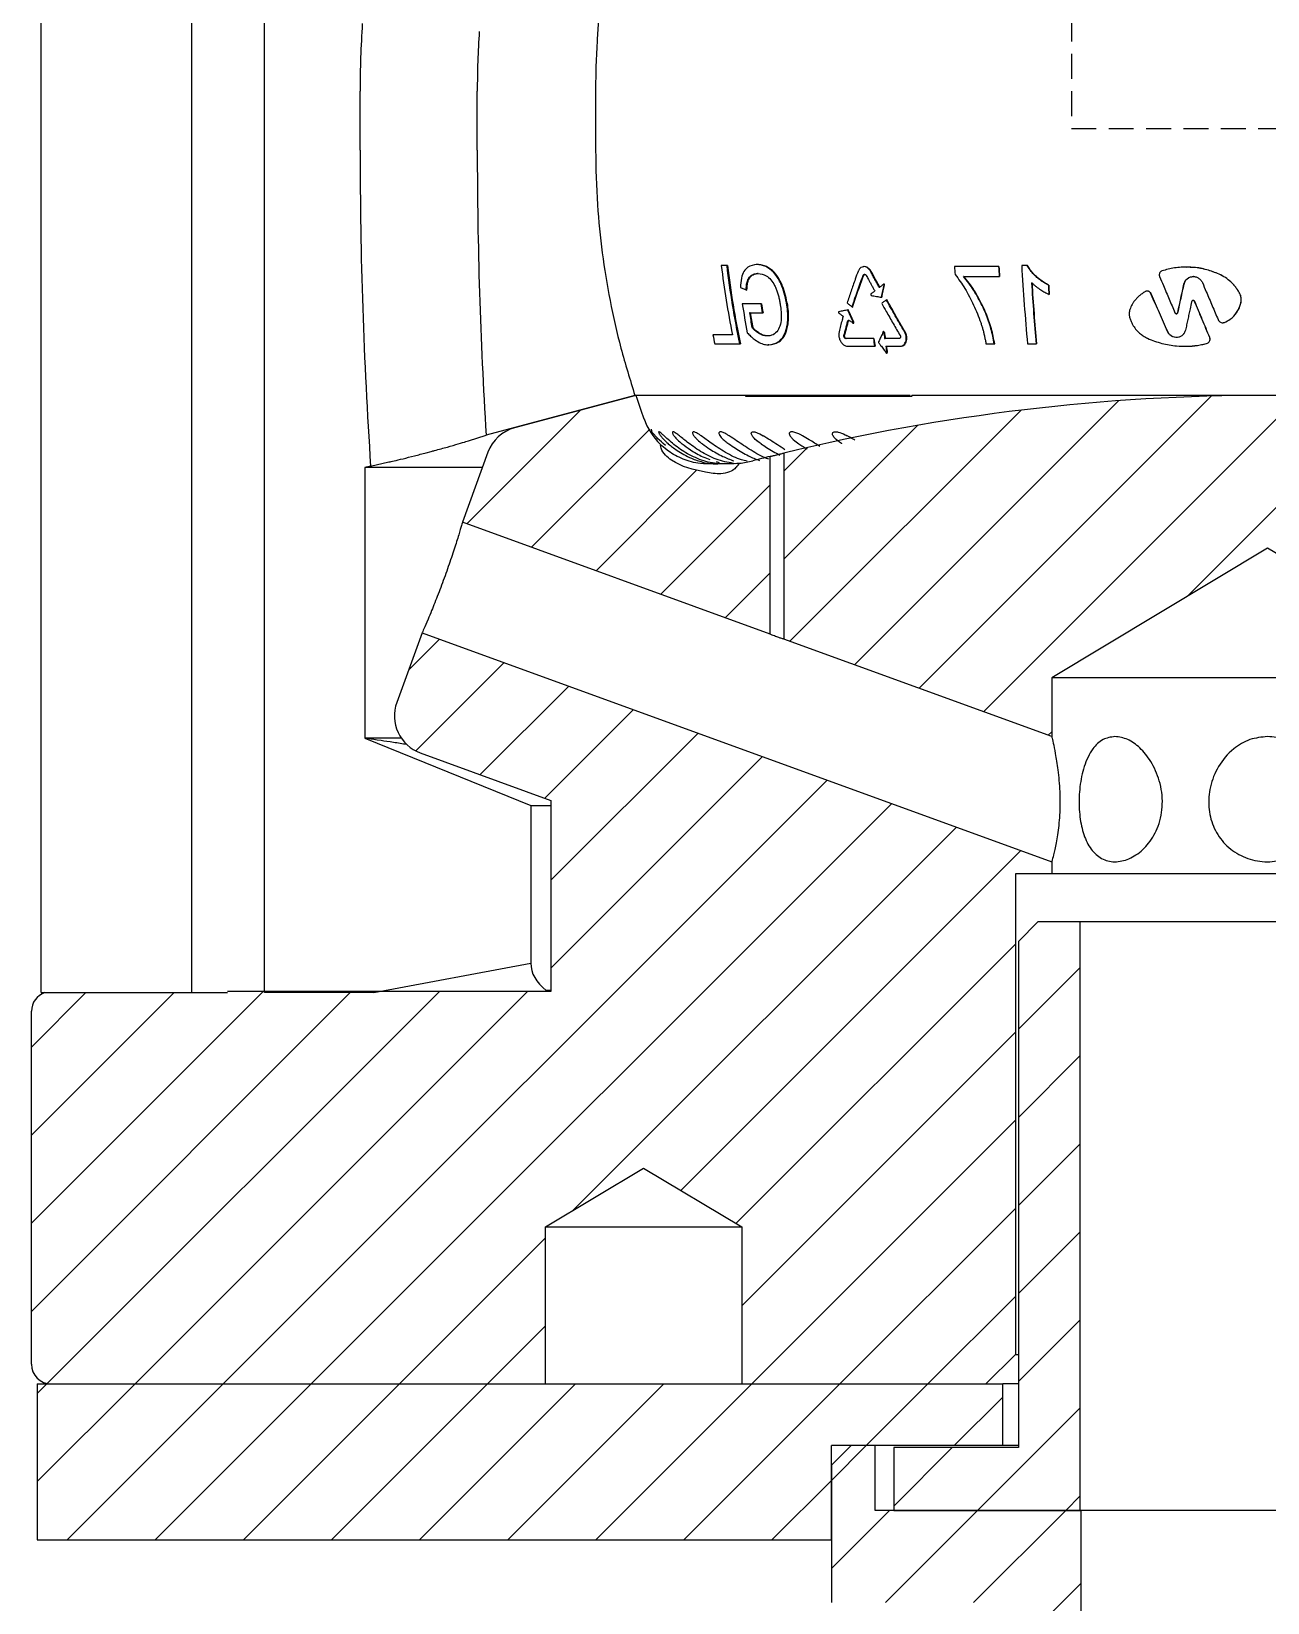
# Model space of a CAD drawing. Header units: millimetres. Extents: x 8 to 832, y 8 to 585.
# Drawn here: x 457.3 to 520.3, y 108.5 to 188.6 of the extents above; entities that cross this region are included whole.
import ezdxf

# ---------------------------------------------------------------- set-up
doc = ezdxf.new("R2010")
doc.units = ezdxf.units.MM
doc.linetypes.add('HIDDEN', pattern=[1.905, 1.27, -0.635])
doc.layers.add('HATCH', color=3, linetype='Continuous')
doc.layers.add('HIDDEN', color=3, linetype='HIDDEN')
doc.layers.add('OUTLINE', color=7, linetype='Continuous', lineweight=25)

# ---------------------------------------------------------------- blocks, each defined once
blk = doc.blocks.new('SW_HATCH_0')
at = {"layer": 'HATCH', "color": 0}
for p, q in [((261.406, -34.942), (247.947, -48.402)), ((266.133, -34.706), (251.239, -49.6)), ((270.649, -34.679), (254.531, -50.798)), ((274.981, -34.837), (264.896, -44.923)), ((233.986, -35.421), (228.195, -41.213)), ((256.435, -35.423), (244.655, -47.203)), ((237.478, -36.419), (231.487, -42.411)), ((251.173, -36.195), (244.35, -43.018)), ((245.553, -37.325), (244.35, -38.528)), ((239.916, -38.472), (234.779, -43.609)), ((243.65, -39.228), (238.071, -44.807)), ((243.65, -43.718), (241.363, -46.005)), ((226.806, -47.092), (225.223, -48.675)), ((230.098, -48.29), (225.592, -52.796)), ((233.39, -49.488), (228.873, -54.005)), ((236.682, -50.687), (232.165, -55.204)), ((239.974, -51.885), (232.475, -59.383)), ((258, -51.819), (257.823, -51.996)), ((243.266, -53.083), (232.475, -63.873)), ((246.558, -54.281), (215.772, -85.066)), ((249.849, -55.479), (220.262, -85.066)), ((253.141, -56.677), (233.584, -76.235)), ((256.433, -57.876), (239.103, -75.206)), ((256.15, -62.649), (241.908, -76.891)), ((259.45, -63.839), (256.3, -66.989)), ((217.812, -65.066), (206, -76.878)), ((213.271, -65.116), (206, -72.388)), ((208.781, -65.116), (206, -67.898)), ((226.792, -65.066), (206.81, -85.048)), ((231.282, -65.066), (211.282, -85.066)), ((256.15, -67.139), (242.2, -81.089)), ((259.45, -68.329), (256.3, -71.479)), ((256.15, -71.629), (242.713, -85.066)), ((259.45, -72.819), (256.3, -75.969)), ((256.15, -76.119), (247.203, -85.066)), ((232.2, -77.619), (224.752, -85.066)), ((259.45, -77.31), (256.3, -80.46)), ((256.15, -80.61), (251.693, -85.066)), ((232.2, -82.109), (229.243, -85.066)), ((259.45, -81.8), (256.3, -84.95)), ((206.792, -85.066), (206.3, -85.558)), ((211.282, -85.066), (206.3, -90.048)), ((215.772, -85.066), (207.822, -93.016)), ((220.262, -85.066), (212.312, -93.016)), ((224.752, -85.066), (216.802, -93.016)), ((229.243, -85.066), (221.293, -93.016)), ((233.733, -85.066), (225.783, -93.016)), ((238.223, -85.066), (230.273, -93.016)), ((242.713, -85.066), (234.763, -93.016)), ((247.203, -85.066), (239.253, -93.016)), ((251.693, -85.066), (248.543, -88.216)), ((255.5, -85.75), (253.033, -88.216)), ((259.45, -86.29), (254.223, -91.516)), ((248.543, -88.216), (246.775, -89.985)), ((252.933, -88.316), (249.95, -91.3)), ((246.775, -89.985), (243.743, -93.016)), ((259.45, -90.78), (258.714, -91.516)), ((249.733, -91.516), (246.775, -94.475)), ((254.223, -91.516), (249.523, -96.216)), ((258.714, -91.516), (254.014, -96.216)), ((259.5, -95.22), (256.35, -98.37))]:
    blk.add_line(p, q, dxfattribs=at)
at = {"layer": 'HATCH', "color": 0, "flags": 128}
blk.add_lwpolyline([(222.302, -65.066), (222.252, -65.116), (206, -81.368)], dxfattribs=at)

msp = doc.modelspace()

# ---------------------------------------------------------------- linework, layer by layer
at = {"layer": 'HIDDEN'}
for p, q in [((510.272, 263.612), (510.272, 183.612)), ((510.272, 183.612), (530.272, 183.612))]:
    msp.add_line(p, q, dxfattribs=at)
at = {"layer": 'OUTLINE'}
for p, q in [((457.772, 139.557), (457.772, 408.812)), ((465.452, 139.557), (465.452, 408.812)), ((469.152, 139.557), (469.152, 408.812)), ((474.022, 182.507), (474.022, 185.507)), ((479.996, 182.507), (479.996, 185.507)), ((486.022, 185.507), (486.022, 182.507)), ((492.748, 176.627), (492.43, 176.627)), ((494.254, 176.678), (494.215, 176.678)), ((506.582, 176.576), (504.317, 176.576)), ((508.044, 176.627), (507.741, 176.627)), ((494.315, 176.217), (494.276, 176.217)), ((499.658, 176.122), (499.689, 176.122)), ((499.75, 176.17), (499.719, 176.17)), ((500.478, 175.523), (500.508, 175.523)), ((500.676, 175.675), (500.706, 175.675)), ((500.727, 175.625), (500.756, 175.625)), ((504.8, 176.063), (504.777, 176.063)), ((504.8, 176.063), (506.615, 176.063)), ((508.244, 175.744), (508.262, 175.744)), ((509.1, 175.627), (509.117, 175.627)), ((516.49, 176.062), (516.484, 176.062)), ((494.485, 174.678), (493.496, 174.678)), ((500.561, 175.006), (500.591, 175.006)), ((500.592, 175.03), (500.622, 175.03)), ((514.346, 175.152), (514.355, 175.152)), ((516.556, 174.796), (516.562, 174.796)), ((493.904, 174.217), (493.864, 174.217)), ((493.904, 174.217), (494.558, 174.217)), ((495.815, 174.608), (495.777, 174.608)), ((498.85, 174.365), (498.883, 174.365)), ((498.886, 174.341), (498.918, 174.341)), ((498.896, 173.847), (498.929, 173.847)), ((515.699, 174.237), (515.706, 174.237)), ((492.998, 173.088), (492.002, 173.088)), ((494.037, 173.459), (493.997, 173.459)), ((494.802, 173.037), (494.762, 173.037)), ((499.118, 173.695), (499.151, 173.695)), ((499.154, 173.746), (499.186, 173.746)), ((500.652, 173.24), (500.682, 173.24)), ((500.711, 173.216), (500.741, 173.216)), ((492.1, 172.627), (493.403, 172.627)), ((494.862, 172.576), (494.822, 172.576)), ((498.771, 172.907), (498.804, 172.907)), ((500.214, 172.907), (498.804, 172.907)), ((498.87, 172.507), (500.275, 172.507)), ((500.755, 172.907), (500.786, 172.907)), ((501.5, 172.907), (500.786, 172.907)), ((500.815, 172.507), (500.845, 172.507)), ((500.845, 172.507), (501.558, 172.507)), ((505.922, 172.627), (506.367, 172.627)), ((508.04, 172.627), (508.498, 172.627)), ((515.628, 172.956), (515.635, 172.956)), ((517.212, 172.673), (517.216, 172.673)), ((500.811, 172.174), (500.842, 172.174)), ((500.862, 172.198), (500.893, 172.198)), ((488.026, 170.007), (480.444, 167.976)), ((488.076, 170.007), (481.899, 168.352)), ((488.076, 170.007), (488.026, 170.007)), ((493.662, 170.007), (488.076, 170.007)), ((502.05, 170.007), (493.566, 170.007)), ((493.662, 170.007), (493.673, 169.959)), ((493.673, 169.959), (502.159, 169.959)), ((502.159, 169.959), (502.147, 170.007)), ((538.397, 170.007), (502.147, 170.007)), ((488.858, 168.281), (488.932, 167.956)), ((479.544, 167.694), (480.444, 167.976)), ((494.019, 167.914), (494.264, 167.668)), ((477.396, 167.081), (477.644, 167.147)), ((480.537, 167.104), (479.241, 163.543)), ((492.162, 166.628), (492.331, 166.59)), ((494.922, 157.836), (494.922, 166.892)), ((495.622, 167.065), (495.622, 157.581)), ((474.56, 166.399), (474.272, 166.322)), ((474.272, 166.322), (474.272, 152.526)), ((480.252, 166.322), (474.272, 166.322)), ((474.56, 166.399), (475.491, 166.611)), ((492.784, 166.507), (491.791, 166.507)), ((494.922, 157.836), (479.241, 163.543)), ((520.272, 162.216), (509.272, 155.607)), ((531.272, 155.607), (520.272, 162.216)), ((477.189, 157.905), (475.893, 154.344)), ((477.189, 157.905), (509.272, 146.228)), ((509.272, 152.613), (495.622, 157.581)), ((509.272, 155.607), (509.272, 152.613)), ((531.272, 155.607), (509.272, 155.607)), ((476.125, 152.526), (474.272, 152.526)), ((474.272, 152.526), (482.722, 149.087)), ((477.088, 151.781), (483.747, 149.357)), ((482.722, 149.087), (482.722, 141.057)), ((482.722, 149.087), (483.747, 149.087)), ((483.747, 149.357), (483.747, 139.607)), ((509.272, 146.228), (509.272, 145.607)), ((507.422, 145.607), (507.422, 121.107)), ((509.272, 145.607), (507.422, 145.607)), ((531.272, 145.607), (509.272, 145.607)), ((507.572, 142.157), (508.572, 143.157)), ((510.722, 143.157), (508.572, 143.157)), ((510.722, 113.157), (510.722, 143.157)), ((529.822, 143.157), (510.722, 143.157)), ((507.572, 142.157), (507.572, 116.357)), ((474.722, 139.557), (482.722, 141.057)), ((457.772, 139.557), (465.452, 139.557)), ((465.452, 139.557), (467.272, 139.557)), ((483.747, 139.607), (467.272, 139.607)), ((474.722, 139.557), (469.152, 139.557)), ((483.747, 139.676), (483.513, 139.668)), ((457.272, 120.607), (457.272, 138.607)), ((483.472, 127.607), (488.472, 130.611)), ((488.472, 130.611), (493.472, 127.607)), ((483.472, 127.607), (493.472, 127.607)), ((483.472, 119.607), (483.472, 127.607)), ((493.472, 127.607), (493.472, 119.607)), ((507.422, 121.107), (505.922, 119.607)), ((507.422, 121.107), (507.572, 121.107)), ((457.572, 119.607), (457.572, 111.657)), ((457.572, 119.607), (506.772, 119.607)), ((458.272, 119.607), (483.472, 119.607)), ((493.472, 119.607), (505.922, 119.607)), ((506.772, 116.457), (506.772, 119.607)), ((507.572, 119.607), (506.772, 119.607)), ((498.047, 115.457), (499.047, 116.457)), ((506.772, 116.457), (498.047, 116.457)), ((498.047, 111.657), (498.047, 116.457)), ((500.272, 116.457), (499.047, 116.457)), ((500.272, 113.157), (500.272, 116.457)), ((501.222, 116.357), (501.222, 113.157)), ((507.572, 116.357), (501.222, 116.357)), ((507.572, 116.457), (506.772, 116.457)), ((498.047, 115.457), (498.047, 108.457)), ((510.772, 113.157), (500.272, 113.157)), ((501.222, 113.157), (510.722, 113.157)), ((510.772, 92.457), (510.772, 113.157)), ((529.772, 113.157), (510.772, 113.157)), ((457.572, 111.657), (498.047, 111.657))]:
    msp.add_line(p, q, dxfattribs=at)
at = {"layer": 'OUTLINE', "flags": 128}
msp.add_lwpolyline([(488.552, 224.871), (487.285, 205.819), (486.766, 198.015), (486.111, 188.161)], dxfattribs=at)
at = {"layer": 'OUTLINE'}
for centre, radius, start, end in [((526.022, 185.507), 52, 176.1951, 180), ((526.022, 185.507), 46.027, 176.1951, 180), ((715.443, 182.507), 241.421, 180, 183.82572), ((715.443, 182.507), 235.447, 180, 183.53845), ((539.794, 182.418), 47.717, 186.97074, 191.27501), ((540.589, 182.405), 48.23, 186.88092, 191.69739), ((540.567, 182.405), 48.167, 186.88954, 191.71247), ((585.418, 182.311), 81.304, 184.04508, 184.33837), ((601.89, 182.355), 95.503, 183.46956, 183.77784), ((602.248, 182.384), 95.842, 183.47425, 183.78144), ((610.05, 182.244), 102.462, 183.14264, 185.38574), ((613.953, 182.192), 105.906, 183.49059, 185.1818), ((613.853, 182.194), 105.788, 183.49536, 185.18847), ((625.865, 182.379), 116.959, 183.30942, 183.54143), ((625.281, 182.352), 116.358, 183.31332, 183.54653), ((541.656, 182.365), 48.769, 189.06844, 190.83378), ((544.683, 182.392), 50.826, 188.72915, 189.25591), ((544.723, 182.402), 50.828, 188.74088, 189.26764), ((542.58, 182.358), 49.392, 189.48753, 190.38026), ((542.569, 182.36), 49.341, 189.50017, 190.39385), ((536.662, 182.322), 45.604, 191.68102, 192.27379), ((565.085, 182.26), 65.006, 187.99728, 188.27221), ((565.114, 182.272), 65.006, 188.00812, 188.28305), ((561.991, 182.16), 62.497, 188.5144, 188.88537), ((561.788, 182.137), 62.262, 188.52516, 188.89755), ((564.216, 182.137), 64.129, 188.6363, 188.91545), ((564.217, 182.147), 64.101, 188.64973, 188.92901), ((526.022, 182.507), 39.953, 198.23236, 200.05438), ((520.272, 65.282), 104.725, 76.3861, 103.6139), ((482.417, 166.42), 2, 105, 160), ((491.78, 170.007), 3.5, 200.05438, 225.33642), ((492.78, 171.507), 5, 276.74298, 284.51041), ((520.272, 65.282), 104.725, 104.00827, 104.51041), ((477.772, 153.66), 2, 160, 250), ((458.272, 138.607), 1, 108.19487, 180), ((458.272, 120.607), 1, 180, 270)]:
    msp.add_arc(centre, radius, start, end, dxfattribs=at)
for centre, major_axis, ratio, start_param, end_param in [((492.28, 170.452), (-1.488, -5.218), 0.506801, 5.446043, 5.462094), ((492.28, 170.452), (-1.488, -5.218), 0.506801, 0.821092, 0.878774), ((517.107, 147.504), (34.358, 6.727), 0.202193, 3.102024, 3.316942)]:
    msp.add_ellipse(centre, major_axis=major_axis, ratio=ratio, start_param=start_param, end_param=end_param, dxfattribs=at)
for points, knots in [([(486.111, 188.161), (486.085, 187.72), (486.034, 186.835), (486.026, 185.95), (486.022, 185.507)], [0, 0, 0, 0, 0.499726, 1, 1, 1, 1]), ([(486.022, 182.507), (486.041, 181.579), (486.076, 179.832), (486.342, 177.274), (486.741, 174.831), (487.287, 172.399), (487.779, 170.805), (488.026, 170.007)], [0, 0, 0, 0, 0.218876, 0.41228, 0.606419, 0.802825, 1, 1, 1, 1]), ([(494.254, 176.678), (494.089, 176.655), (493.834, 176.619), (493.567, 176.34), (493.432, 175.972), (493.418, 175.667), (493.411, 175.5)], [0, 0, 0, 0, 0.359514, 0.558079, 0.75806, 1, 1, 1, 1]), ([(495.777, 174.608), (495.707, 174.937), (495.597, 175.461), (495.269, 176.099), (494.902, 176.484), (494.531, 176.656), (494.304, 176.672), (494.215, 176.678)], [0, 0, 0, 0, 0.309186, 0.490726, 0.673762, 0.872168, 1, 1, 1, 1]), ([(495.815, 174.608), (495.745, 174.938), (495.634, 175.461), (495.306, 176.099), (494.939, 176.484), (494.57, 176.656), (494.343, 176.672), (494.254, 176.678)], [0, 0, 0, 0, 0.3098763, 0.4913183, 0.6742624, 0.8724024, 1, 1, 1, 1]), ([(499.403, 176.329), (499.354, 176.194), (499.268, 175.959), (499.149, 175.623), (499.044, 175.32), (498.942, 175.018), (498.876, 174.817), (498.843, 174.716)], [0, 0, 0, 0, 0.249903, 0.437382, 0.62488, 0.812432, 1, 1, 1, 1]), ([(500.076, 176.316), (500.046, 176.362), (499.987, 176.455), (499.861, 176.544), (499.728, 176.578), (499.6, 176.558), (499.491, 176.485), (499.431, 176.397), (499.408, 176.34), (499.403, 176.329)], [0, 0, 0, 0, 0.163811, 0.327925, 0.489659, 0.644017, 0.800108, 0.959632, 1, 1, 1, 1]), ([(500.046, 176.316), (500.016, 176.363), (499.956, 176.456), (499.831, 176.54), (499.734, 176.577), (499.686, 176.568), (499.682, 176.567)], [0, 0, 0, 0, 0.322892, 0.646359, 0.965535, 1, 1, 1, 1]), ([(500.478, 175.523), (500.442, 175.589), (500.369, 175.721), (500.261, 175.919), (500.153, 176.118), (500.081, 176.25), (500.046, 176.316)], [0, 0, 0, 0, 0.249975, 0.499958, 0.749968, 1, 1, 1, 1]), ([(500.508, 175.523), (500.471, 175.589), (500.399, 175.721), (500.291, 175.919), (500.183, 176.118), (500.112, 176.25), (500.076, 176.316)], [0, 0, 0, 0, 0.249975, 0.499957, 0.749965, 1, 1, 1, 1]), ([(509.1, 175.627), (509.023, 175.669), (508.868, 175.754), (508.659, 175.901), (508.472, 176.058), (508.305, 176.226), (508.147, 176.411), (508.066, 176.555), (508.025, 176.627)], [0, 0, 0, 0, 0.179447, 0.360066, 0.515753, 0.672625, 0.834738, 1, 1, 1, 1]), ([(509.117, 175.627), (509.04, 175.669), (508.885, 175.754), (508.677, 175.901), (508.49, 176.058), (508.323, 176.226), (508.166, 176.411), (508.085, 176.555), (508.044, 176.627)], [0, 0, 0, 0, 0.1792561, 0.359684, 0.5154624, 0.6724287, 0.8346357, 1, 1, 1, 1]), ([(514.891, 176.349), (514.869, 176.339), (514.826, 176.319), (514.779, 176.264), (514.753, 176.197), (514.749, 176.128), (514.763, 176.085), (514.77, 176.065)], [0, 0, 0, 0, 0.206394, 0.412844, 0.617387, 0.822657, 1, 1, 1, 1]), ([(517.802, 176.185), (517.598, 176.266), (517.182, 176.43), (516.525, 176.544), (515.857, 176.555), (515.311, 176.475), (514.995, 176.38), (514.891, 176.349)], [0, 0, 0, 0, 0.219336, 0.44504, 0.66402, 0.889413, 1, 1, 1, 1]), ([(517.798, 176.185), (517.593, 176.265), (517.177, 176.427), (516.614, 176.537), (516.268, 176.534), (516.147, 176.533)], [0, 0, 0, 0, 0.387166, 0.785576, 1, 1, 1, 1]), ([(493.411, 175.5), (493.438, 175.488), (493.493, 175.466), (493.575, 175.434), (493.656, 175.402), (493.709, 175.38), (493.736, 175.37)], [0, 0, 0, 0, 0.255056, 0.510115, 0.755056, 1, 1, 1, 1]), ([(493.696, 175.37), (493.704, 175.511), (493.717, 175.742), (493.825, 176.001), (493.976, 176.144), (494.132, 176.21), (494.24, 176.215), (494.276, 176.217)], [0, 0, 0, 0, 0.292278, 0.479824, 0.666683, 0.889315, 1, 1, 1, 1]), ([(493.736, 175.37), (493.744, 175.511), (493.757, 175.742), (493.865, 176.001), (494.016, 176.144), (494.171, 176.21), (494.279, 176.215), (494.315, 176.217)], [0, 0, 0, 0, 0.292613, 0.480207, 0.667116, 0.889609, 1, 1, 1, 1]), ([(494.315, 176.217), (494.451, 176.199), (494.67, 176.17), (494.962, 175.918), (495.127, 175.663), (495.203, 175.488), (495.23, 175.427)], [0, 0, 0, 0, 0.389772, 0.63031, 0.87097, 1, 1, 1, 1]), ([(499.101, 174.529), (499.143, 174.656), (499.23, 174.918), (499.366, 175.315), (499.509, 175.718), (499.608, 175.987), (499.658, 176.122)], [0, 0, 0, 0, 0.2409992, 0.4939058, 0.7469354, 1, 1, 1, 1]), ([(499.127, 174.51), (499.171, 174.644), (499.26, 174.912), (499.398, 175.315), (499.54, 175.718), (499.639, 175.987), (499.689, 176.122)], [0, 0, 0, 0, 0.249894, 0.499838, 0.749894, 1, 1, 1, 1]), ([(499.658, 176.122), (499.663, 176.131), (499.672, 176.15), (499.695, 176.167), (499.712, 176.168), (499.719, 176.169)], [0, 0, 0, 0, 0.35857, 0.718801, 1, 1, 1, 1]), ([(499.689, 176.122), (499.694, 176.131), (499.703, 176.15), (499.727, 176.167), (499.753, 176.171), (499.778, 176.165), (499.802, 176.148), (499.815, 176.131), (499.821, 176.121), (499.822, 176.119)], [0, 0, 0, 0, 0.1766866, 0.3542089, 0.5128745, 0.6665607, 0.8206275, 0.9799791, 1, 1, 1, 1]), ([(499.822, 176.119), (499.857, 176.053), (499.92, 175.938), (500.01, 175.772), (500.091, 175.624), (500.172, 175.475), (500.227, 175.376), (500.254, 175.327)], [0, 0, 0, 0, 0.249975, 0.437476, 0.624967, 0.812482, 1, 1, 1, 1]), ([(500.706, 175.675), (500.689, 175.662), (500.656, 175.637), (500.606, 175.598), (500.557, 175.561), (500.524, 175.536), (500.508, 175.523)], [0, 0, 0, 0, 0.253102, 0.506235, 0.753108, 1, 1, 1, 1]), ([(500.592, 175.03), (500.603, 175.079), (500.625, 175.178), (500.658, 175.327), (500.692, 175.476), (500.715, 175.575), (500.727, 175.625)], [0, 0, 0, 0, 0.2499931, 0.499988, 0.7499901, 1, 1, 1, 1]), ([(500.622, 175.03), (500.633, 175.079), (500.655, 175.178), (500.688, 175.327), (500.722, 175.476), (500.745, 175.575), (500.756, 175.625)], [0, 0, 0, 0, 0.249994, 0.49999, 0.749991, 1, 1, 1, 1]), ([(500.756, 175.625), (500.757, 175.63), (500.758, 175.639), (500.755, 175.653), (500.748, 175.665), (500.739, 175.674), (500.729, 175.68), (500.718, 175.681), (500.711, 175.678), (500.707, 175.675), (500.706, 175.675)], [0, 0, 0, 0, 0.163769, 0.292731, 0.422107, 0.580415, 0.698833, 0.817616, 0.967576, 1, 1, 1, 1]), ([(500.727, 175.625), (500.727, 175.63), (500.728, 175.639), (500.725, 175.653), (500.719, 175.665), (500.712, 175.673), (500.707, 175.675), (500.707, 175.676)], [0, 0, 0, 0, 0.270758, 0.483723, 0.697286, 0.959205, 1, 1, 1, 1]), ([(504.347, 176.161), (504.436, 176.048), (504.614, 175.821), (504.853, 175.44), (505.082, 175.039), (505.298, 174.612), (505.492, 174.17), (505.6, 173.867), (505.654, 173.714)], [0, 0, 0, 0, 0.156329, 0.313971, 0.483444, 0.65365, 0.826381, 1, 1, 1, 1]), ([(506.345, 172.627), (506.295, 172.887), (506.194, 173.413), (505.914, 174.202), (505.536, 174.981), (505.148, 175.61), (504.869, 175.95), (504.777, 176.063)], [0, 0, 0, 0, 0.2094741, 0.4241514, 0.6518314, 0.8844681, 1, 1, 1, 1]), ([(506.367, 172.627), (506.317, 172.887), (506.216, 173.414), (505.935, 174.204), (505.557, 174.985), (505.169, 175.613), (504.891, 175.952), (504.8, 176.063)], [0, 0, 0, 0, 0.2098265, 0.4248678, 0.6529373, 0.8859851, 1, 1, 1, 1]), ([(508.262, 175.744), (508.296, 175.71), (508.366, 175.642), (508.479, 175.55), (508.596, 175.464), (508.744, 175.367), (508.924, 175.256), (509.072, 175.188), (509.146, 175.154)], [0, 0, 0, 0, 0.135082, 0.270757, 0.405862, 0.541306, 0.769908, 1, 1, 1, 1]), ([(514.77, 176.065), (514.835, 175.912), (514.948, 175.642), (515.111, 175.258), (515.257, 174.912), (515.403, 174.567), (515.5, 174.337), (515.548, 174.222)], [0, 0, 0, 0, 0.249895, 0.43737, 0.624874, 0.812426, 1, 1, 1, 1]), ([(515.699, 174.237), (515.725, 174.357), (515.776, 174.596), (515.854, 174.957), (515.933, 175.318), (515.986, 175.559), (516.013, 175.679)], [0, 0, 0, 0, 0.249946, 0.499908, 0.749947, 1, 1, 1, 1]), ([(515.706, 174.237), (515.732, 174.357), (515.783, 174.596), (515.861, 174.957), (515.939, 175.318), (515.993, 175.559), (516.019, 175.679)], [0, 0, 0, 0, 0.249938, 0.49991, 0.749949, 1, 1, 1, 1]), ([(516.013, 175.679), (516.031, 175.734), (516.067, 175.844), (516.187, 175.97), (516.332, 176.05), (516.437, 176.056), (516.485, 176.059)], [0, 0, 0, 0, 0.263655, 0.527914, 0.781783, 1, 1, 1, 1]), ([(516.019, 175.679), (516.037, 175.734), (516.073, 175.844), (516.193, 175.971), (516.344, 176.05), (516.509, 176.071), (516.67, 176.036), (516.812, 175.951), (516.902, 175.848), (516.937, 175.776), (516.948, 175.752)], [0, 0, 0, 0, 0.140526, 0.281366, 0.416527, 0.547942, 0.676942, 0.806383, 0.938065, 1, 1, 1, 1]), ([(516.948, 175.752), (517.016, 175.595), (517.133, 175.319), (517.301, 174.926), (517.452, 174.572), (517.602, 174.218), (517.701, 173.983), (517.751, 173.866)], [0, 0, 0, 0, 0.249883, 0.437366, 0.624865, 0.812421, 1, 1, 1, 1]), ([(518.852, 175.205), (518.821, 175.259), (518.76, 175.366), (518.651, 175.517), (518.532, 175.658), (518.362, 175.829), (518.124, 176.02), (517.908, 176.13), (517.798, 176.185)], [0, 0, 0, 0, 0.127332, 0.255519, 0.380611, 0.506572, 0.749834, 1, 1, 1, 1]), ([(518.854, 175.205), (518.823, 175.259), (518.762, 175.366), (518.654, 175.517), (518.535, 175.658), (518.364, 175.829), (518.127, 176.02), (517.912, 176.13), (517.802, 176.185)], [0, 0, 0, 0, 0.127425, 0.255714, 0.380836, 0.506828, 0.749967, 1, 1, 1, 1]), ([(495.44, 174.629), (495.467, 174.389), (495.511, 174.006), (495.435, 173.525), (495.267, 173.215), (495.037, 173.06), (494.868, 173.044), (494.802, 173.037)], [0, 0, 0, 0, 0.302528, 0.483468, 0.665727, 0.869039, 1, 1, 1, 1]), ([(495.23, 175.427), (495.242, 175.395), (495.266, 175.33), (495.3, 175.234), (495.331, 175.134), (495.367, 175.001), (495.406, 174.832), (495.429, 174.697), (495.44, 174.629)], [0, 0, 0, 0, 0.124755, 0.249601, 0.374419, 0.49959, 0.748838, 1, 1, 1, 1]), ([(498.843, 174.716), (498.867, 174.699), (498.915, 174.664), (498.986, 174.612), (499.057, 174.561), (499.104, 174.527), (499.127, 174.51)], [0, 0, 0, 0, 0.253553, 0.507106, 0.753549, 1, 1, 1, 1]), ([(500.061, 175.175), (500.057, 175.171), (500.052, 175.165), (500.048, 175.152), (500.048, 175.138), (500.052, 175.125), (500.059, 175.113), (500.068, 175.104), (500.075, 175.102), (500.08, 175.1)], [0, 0, 0, 0, 0.173224, 0.301007, 0.428987, 0.596604, 0.718336, 0.840364, 1, 1, 1, 1]), ([(500.254, 175.327), (500.238, 175.314), (500.205, 175.288), (500.156, 175.25), (500.108, 175.212), (500.076, 175.187), (500.061, 175.175)], [0, 0, 0, 0, 0.25336, 0.506728, 0.753364, 1, 1, 1, 1]), ([(500.08, 175.1), (500.123, 175.092), (500.21, 175.076), (500.339, 175.052), (500.466, 175.029), (500.549, 175.013), (500.591, 175.006)], [0, 0, 0, 0, 0.25595, 0.511916, 0.755948, 1, 1, 1, 1]), ([(500.577, 175.008), (500.579, 175.009), (500.584, 175.012), (500.589, 175.019), (500.591, 175.026), (500.592, 175.03)], [0, 0, 0, 0, 0.268926, 0.635412, 1, 1, 1, 1]), ([(500.591, 175.006), (500.596, 175.005), (500.604, 175.005), (500.613, 175.011), (500.619, 175.019), (500.621, 175.026), (500.622, 175.03)], [0, 0, 0, 0, 0.326987, 0.551397, 0.776068, 1, 1, 1, 1]), ([(500.86, 174.89), (500.838, 174.874), (500.795, 174.841), (500.731, 174.791), (500.669, 174.742), (500.627, 174.71), (500.607, 174.694)], [0, 0, 0, 0, 0.253705, 0.507415, 0.75371, 1, 1, 1, 1]), ([(500.607, 174.694), (500.684, 174.557), (500.819, 174.317), (501.014, 173.976), (501.191, 173.668), (501.369, 173.361), (501.488, 173.156), (501.548, 173.054)], [0, 0, 0, 0, 0.249901, 0.437383, 0.624884, 0.812433, 1, 1, 1, 1]), ([(501.771, 173.251), (501.691, 173.387), (501.532, 173.66), (501.296, 174.069), (501.065, 174.474), (500.913, 174.743), (500.839, 174.875)], [0, 0, 0, 0, 0.252338, 0.504713, 0.757217, 1, 1, 1, 1]), ([(501.8, 173.251), (501.72, 173.387), (501.561, 173.66), (501.325, 174.069), (501.091, 174.48), (500.937, 174.754), (500.86, 174.89)], [0, 0, 0, 0, 0.249899, 0.499837, 0.749901, 1, 1, 1, 1]), ([(513.48, 174.817), (513.453, 174.779), (513.398, 174.705), (513.332, 174.584), (513.277, 174.457), (513.252, 174.37), (513.239, 174.325)], [0, 0, 0, 0, 0.251776, 0.503566, 0.750642, 1, 1, 1, 1]), ([(514.032, 175.293), (513.979, 175.26), (513.874, 175.192), (513.731, 175.076), (513.598, 174.952), (513.519, 174.862), (513.48, 174.817)], [0, 0, 0, 0, 0.2546031, 0.5092138, 0.7538508, 1, 1, 1, 1]), ([(514.355, 175.152), (514.345, 175.177), (514.325, 175.228), (514.267, 175.285), (514.198, 175.319), (514.125, 175.326), (514.069, 175.313), (514.04, 175.298), (514.032, 175.293)], [0, 0, 0, 0, 0.197087, 0.39471, 0.578723, 0.755108, 0.927964, 1, 1, 1, 1]), ([(514.346, 175.152), (514.336, 175.177), (514.316, 175.228), (514.258, 175.285), (514.192, 175.319), (514.146, 175.321), (514.126, 175.321)], [0, 0, 0, 0, 0.270311, 0.54136, 0.794107, 1, 1, 1, 1]), ([(515.173, 173.265), (515.104, 173.422), (514.967, 173.735), (514.76, 174.206), (514.553, 174.679), (514.415, 174.994), (514.346, 175.152)], [0, 0, 0, 0, 0.249884, 0.499814, 0.749884, 1, 1, 1, 1]), ([(515.181, 173.265), (515.112, 173.422), (514.975, 173.735), (514.769, 174.206), (514.562, 174.679), (514.424, 174.994), (514.355, 175.152)], [0, 0, 0, 0, 0.24988, 0.499812, 0.74988, 1, 1, 1, 1]), ([(516.402, 174.781), (516.376, 174.66), (516.33, 174.449), (516.264, 174.149), (516.206, 173.878), (516.149, 173.608), (516.111, 173.428), (516.092, 173.338)], [0, 0, 0, 0, 0.249938, 0.437423, 0.624927, 0.812457, 1, 1, 1, 1]), ([(516.562, 174.796), (516.556, 174.805), (516.545, 174.823), (516.518, 174.842), (516.488, 174.849), (516.461, 174.846), (516.436, 174.834), (516.416, 174.814), (516.406, 174.795), (516.403, 174.784), (516.402, 174.781)], [0, 0, 0, 0, 0.152106, 0.304872, 0.440948, 0.567151, 0.69549, 0.824413, 0.961695, 1, 1, 1, 1]), ([(516.556, 174.796), (516.55, 174.805), (516.539, 174.824), (516.512, 174.841), (516.49, 174.848), (516.479, 174.847), (516.478, 174.847)], [0, 0, 0, 0, 0.329257, 0.659902, 0.954796, 1, 1, 1, 1]), ([(517.323, 172.952), (517.26, 173.105), (517.133, 173.411), (516.941, 173.872), (516.749, 174.333), (516.62, 174.641), (516.556, 174.796)], [0, 0, 0, 0, 0.24989, 0.499822, 0.749885, 1, 1, 1, 1]), ([(517.328, 172.952), (517.264, 173.105), (517.138, 173.411), (516.946, 173.872), (516.754, 174.333), (516.626, 174.641), (516.562, 174.796)], [0, 0, 0, 0, 0.249885, 0.499825, 0.749888, 1, 1, 1, 1]), ([(518.07, 173.724), (518.172, 173.775), (518.418, 173.895), (518.718, 174.217), (518.869, 174.536), (518.911, 174.72), (518.918, 174.751)], [0, 0, 0, 0, 0.245914, 0.588115, 0.932295, 1, 1, 1, 1]), ([(518.073, 173.724), (518.176, 173.775), (518.422, 173.895), (518.721, 174.218), (518.871, 174.536), (518.913, 174.72), (518.92, 174.751)], [0, 0, 0, 0, 0.246076, 0.58821, 0.932393, 1, 1, 1, 1]), ([(518.918, 174.751), (518.922, 174.77), (518.929, 174.809), (518.934, 174.886), (518.929, 174.982), (518.907, 175.076), (518.879, 175.151), (518.861, 175.187), (518.852, 175.205)], [0, 0, 0, 0, 0.1263842, 0.2536616, 0.4946011, 0.7425551, 0.8707678, 1, 1, 1, 1]), ([(518.92, 174.751), (518.924, 174.77), (518.931, 174.809), (518.936, 174.886), (518.931, 174.982), (518.909, 175.077), (518.881, 175.151), (518.863, 175.187), (518.854, 175.205)], [0, 0, 0, 0, 0.1263887, 0.2536774, 0.4949888, 0.7433586, 0.8711684, 1, 1, 1, 1]), ([(494.822, 172.576), (495, 172.605), (495.302, 172.654), (495.628, 173.014), (495.805, 173.521), (495.839, 174.083), (495.794, 174.467), (495.777, 174.608)], [0, 0, 0, 0, 0.26471, 0.448954, 0.633825, 0.866185, 1, 1, 1, 1]), ([(494.862, 172.576), (495.039, 172.604), (495.341, 172.653), (495.666, 173.013), (495.843, 173.52), (495.877, 174.082), (495.831, 174.467), (495.815, 174.608)], [0, 0, 0, 0, 0.2639557, 0.4481591, 0.632982, 0.8655959, 1, 1, 1, 1]), ([(498.424, 174.27), (498.42, 174.268), (498.413, 174.265), (498.406, 174.256), (498.403, 174.244), (498.403, 174.23), (498.407, 174.216), (498.414, 174.204), (498.42, 174.199), (498.424, 174.196)], [0, 0, 0, 0, 0.1741954, 0.2967661, 0.4192888, 0.5888078, 0.7162306, 0.8437697, 1, 1, 1, 1]), ([(498.883, 174.365), (498.843, 174.357), (498.764, 174.34), (498.648, 174.317), (498.534, 174.293), (498.46, 174.278), (498.424, 174.27)], [0, 0, 0, 0, 0.25703, 0.514061, 0.757027, 1, 1, 1, 1]), ([(498.424, 174.196), (498.442, 174.183), (498.479, 174.157), (498.534, 174.119), (498.589, 174.081), (498.625, 174.056), (498.643, 174.044)], [0, 0, 0, 0, 0.25427, 0.5085017, 0.7542526, 1, 1, 1, 1]), ([(498.643, 174.044), (498.625, 173.978), (498.593, 173.862), (498.549, 173.697), (498.509, 173.548), (498.471, 173.399), (498.445, 173.3), (498.433, 173.251)], [0, 0, 0, 0, 0.249972, 0.437472, 0.624967, 0.812486, 1, 1, 1, 1]), ([(498.684, 173.054), (498.701, 173.12), (498.735, 173.252), (498.787, 173.45), (498.841, 173.649), (498.878, 173.781), (498.896, 173.847)], [0, 0, 0, 0, 0.249979, 0.499968, 0.749976, 1, 1, 1, 1]), ([(498.718, 173.054), (498.735, 173.12), (498.768, 173.252), (498.821, 173.45), (498.874, 173.649), (498.91, 173.781), (498.929, 173.847)], [0, 0, 0, 0, 0.24998, 0.499968, 0.749975, 1, 1, 1, 1]), ([(498.886, 174.341), (498.883, 174.345), (498.878, 174.353), (498.871, 174.36), (498.868, 174.362), (498.868, 174.362)], [0, 0, 0, 0, 0.556113, 0.953676, 1, 1, 1, 1]), ([(498.918, 174.341), (498.916, 174.345), (498.911, 174.354), (498.902, 174.362), (498.892, 174.366), (498.886, 174.365), (498.883, 174.365)], [0, 0, 0, 0, 0.3168925, 0.5430709, 0.7699935, 1, 1, 1, 1]), ([(499.154, 173.746), (499.131, 173.795), (499.086, 173.894), (499.019, 174.043), (498.952, 174.192), (498.908, 174.291), (498.886, 174.341)], [0, 0, 0, 0, 0.250005, 0.499988, 0.750003, 1, 1, 1, 1]), ([(499.186, 173.746), (499.164, 173.795), (499.119, 173.894), (499.051, 174.043), (498.985, 174.192), (498.94, 174.291), (498.918, 174.341)], [0, 0, 0, 0, 0.250005, 0.499993, 0.750004, 1, 1, 1, 1]), ([(498.929, 173.847), (498.947, 173.834), (498.985, 173.808), (499.041, 173.77), (499.096, 173.733), (499.133, 173.708), (499.151, 173.695)], [0, 0, 0, 0, 0.25452, 0.509095, 0.754537, 1, 1, 1, 1]), ([(513.239, 174.325), (513.232, 174.294), (513.218, 174.231), (513.215, 174.134), (513.225, 174.038), (513.242, 173.976), (513.25, 173.944)], [0, 0, 0, 0, 0.25331, 0.506726, 0.750974, 1, 1, 1, 1]), ([(513.25, 173.944), (513.27, 173.888), (513.31, 173.776), (513.406, 173.587), (513.545, 173.381), (513.731, 173.186), (513.935, 173.028), (514.08, 172.954), (514.153, 172.917)], [0, 0, 0, 0, 0.127356, 0.256103, 0.452615, 0.65489, 0.825353, 1, 1, 1, 1]), ([(515.548, 174.222), (515.554, 174.213), (515.564, 174.194), (515.591, 174.175), (515.619, 174.167), (515.647, 174.169), (515.671, 174.18), (515.691, 174.199), (515.702, 174.219), (515.705, 174.232), (515.706, 174.237)], [0, 0, 0, 0, 0.149387, 0.299474, 0.43246, 0.554473, 0.678034, 0.803036, 0.935774, 1, 1, 1, 1]), ([(515.619, 174.169), (515.626, 174.169), (515.642, 174.17), (515.664, 174.18), (515.684, 174.199), (515.695, 174.219), (515.698, 174.232), (515.699, 174.237)], [0, 0, 0, 0, 0.171295, 0.401616, 0.634432, 0.8815, 1, 1, 1, 1]), ([(517.751, 173.866), (517.766, 173.839), (517.795, 173.785), (517.869, 173.73), (517.952, 173.705), (518.022, 173.707), (518.06, 173.72), (518.073, 173.724)], [0, 0, 0, 0, 0.23513, 0.471098, 0.687596, 0.89365, 1, 1, 1, 1]), ([(493.756, 173.198), (493.812, 173.14), (493.924, 173.023), (494.125, 172.852), (494.362, 172.696), (494.581, 172.611), (494.748, 172.58), (494.824, 172.577), (494.862, 172.576)], [0, 0, 0, 0, 0.163606, 0.328172, 0.559857, 0.798414, 0.898865, 1, 1, 1, 1]), ([(494.762, 173.037), (494.699, 173.042), (494.572, 173.053), (494.408, 173.129), (494.279, 173.208), (494.183, 173.279), (494.087, 173.358), (494.027, 173.425), (493.997, 173.459)], [0, 0, 0, 0, 0.241536, 0.490866, 0.615927, 0.741632, 0.869968, 1, 1, 1, 1]), ([(494.802, 173.037), (494.739, 173.042), (494.612, 173.053), (494.449, 173.128), (494.32, 173.208), (494.224, 173.278), (494.128, 173.357), (494.068, 173.425), (494.037, 173.459)], [0, 0, 0, 0, 0.241021, 0.489815, 0.61512, 0.741078, 0.869685, 1, 1, 1, 1]), ([(498.433, 173.251), (498.424, 173.196), (498.407, 173.086), (498.442, 172.903), (498.518, 172.734), (498.63, 172.601), (498.754, 172.52), (498.833, 172.511), (498.87, 172.507)], [0, 0, 0, 0, 0.175103, 0.350148, 0.529802, 0.703635, 0.865534, 1, 1, 1, 1]), ([(498.771, 172.907), (498.762, 172.908), (498.745, 172.911), (498.721, 172.928), (498.701, 172.953), (498.687, 172.983), (498.679, 173.019), (498.682, 173.042), (498.684, 173.054)], [0, 0, 0, 0, 0.159469, 0.319113, 0.475236, 0.63447, 0.803805, 1, 1, 1, 1]), ([(498.804, 172.907), (498.795, 172.908), (498.778, 172.911), (498.754, 172.928), (498.734, 172.953), (498.72, 172.983), (498.713, 173.019), (498.716, 173.042), (498.718, 173.054)], [0, 0, 0, 0, 0.159119, 0.3184, 0.474305, 0.633592, 0.803051, 1, 1, 1, 1]), ([(499.148, 173.695), (499.15, 173.698), (499.155, 173.703), (499.159, 173.716), (499.159, 173.731), (499.155, 173.74), (499.154, 173.746)], [0, 0, 0, 0, 0.2305165, 0.4873042, 0.7109198, 1, 1, 1, 1]), ([(499.151, 173.695), (499.155, 173.693), (499.162, 173.69), (499.172, 173.69), (499.181, 173.694), (499.187, 173.703), (499.192, 173.716), (499.191, 173.731), (499.188, 173.74), (499.186, 173.746)], [0, 0, 0, 0, 0.164074, 0.27728, 0.390745, 0.540974, 0.69389, 0.827218, 1, 1, 1, 1]), ([(500.682, 173.24), (500.663, 173.198), (500.628, 173.124), (500.579, 173.018), (500.536, 172.922), (500.493, 172.827), (500.464, 172.763), (500.45, 172.732)], [0, 0, 0, 0, 0.24999, 0.437481, 0.624985, 0.812493, 1, 1, 1, 1]), ([(500.741, 173.216), (500.74, 173.222), (500.737, 173.233), (500.729, 173.245), (500.72, 173.252), (500.71, 173.256), (500.7, 173.256), (500.691, 173.252), (500.686, 173.246), (500.683, 173.241), (500.682, 173.24)], [0, 0, 0, 0, 0.204506, 0.327724, 0.451163, 0.575661, 0.689297, 0.803237, 0.949848, 1, 1, 1, 1]), ([(500.711, 173.216), (500.709, 173.222), (500.707, 173.233), (500.699, 173.245), (500.693, 173.249), (500.691, 173.25)], [0, 0, 0, 0, 0.473099, 0.758535, 1, 1, 1, 1]), ([(501.548, 173.054), (501.554, 173.042), (501.565, 173.019), (501.568, 172.981), (501.56, 172.947), (501.543, 172.923), (501.522, 172.909), (501.507, 172.908), (501.5, 172.907)], [0, 0, 0, 0, 0.1889803, 0.3783324, 0.5558632, 0.7253357, 0.8842015, 1, 1, 1, 1]), ([(501.528, 172.507), (501.57, 172.512), (501.654, 172.522), (501.757, 172.601), (501.83, 172.717), (501.867, 172.869), (501.858, 173.043), (501.814, 173.174), (501.777, 173.239), (501.771, 173.251)], [0, 0, 0, 0, 0.148293, 0.29662, 0.450842, 0.60987, 0.78351, 0.96168, 1, 1, 1, 1]), ([(501.558, 172.507), (501.599, 172.512), (501.683, 172.522), (501.786, 172.601), (501.859, 172.717), (501.895, 172.869), (501.886, 173.043), (501.842, 173.174), (501.806, 173.239), (501.8, 173.251)], [0, 0, 0, 0, 0.147979, 0.295982, 0.449953, 0.608921, 0.782804, 0.961331, 1, 1, 1, 1]), ([(505.654, 173.714), (505.673, 173.656), (505.711, 173.54), (505.764, 173.362), (505.81, 173.181), (505.852, 172.997), (505.889, 172.812), (505.911, 172.689), (505.922, 172.627)], [0, 0, 0, 0, 0.16249, 0.325093, 0.493384, 0.661881, 0.830889, 1, 1, 1, 1]), ([(516.085, 173.338), (516.068, 173.282), (516.032, 173.17), (515.911, 173.041), (515.76, 172.964), (515.598, 172.948), (515.443, 172.985), (515.308, 173.069), (515.219, 173.17), (515.184, 173.242), (515.173, 173.265)], [0, 0, 0, 0, 0.145449, 0.291322, 0.42844, 0.557352, 0.681369, 0.806529, 0.936997, 1, 1, 1, 1]), ([(516.092, 173.338), (516.074, 173.282), (516.039, 173.17), (515.918, 173.041), (515.767, 172.964), (515.605, 172.948), (515.451, 172.985), (515.315, 173.069), (515.227, 173.17), (515.192, 173.242), (515.181, 173.265)], [0, 0, 0, 0, 0.145683, 0.291794, 0.428949, 0.557682, 0.681421, 0.806334, 0.936689, 1, 1, 1, 1]), ([(517.98, 173.71), (517.997, 173.71), (518.028, 173.709), (518.057, 173.72), (518.07, 173.724)], [0, 0, 0, 0, 0.550161, 1, 1, 1, 1]), ([(500.45, 172.732), (500.449, 172.726), (500.446, 172.718), (500.447, 172.703), (500.452, 172.691), (500.456, 172.685), (500.458, 172.682)], [0, 0, 0, 0, 0.326422, 0.57491, 0.823608, 1, 1, 1, 1]), ([(500.458, 172.682), (500.489, 172.64), (500.545, 172.566), (500.625, 172.46), (500.697, 172.364), (500.769, 172.269), (500.817, 172.205), (500.842, 172.174)], [0, 0, 0, 0, 0.249985, 0.43749, 0.624993, 0.812486, 1, 1, 1, 1]), ([(514.153, 172.917), (514.273, 172.867), (514.512, 172.766), (514.883, 172.654), (515.258, 172.571), (515.686, 172.514), (516.172, 172.495), (516.527, 172.535), (516.706, 172.555)], [0, 0, 0, 0, 0.148149, 0.297302, 0.442625, 0.588956, 0.793021, 1, 1, 1, 1]), ([(516.042, 172.512), (516.082, 172.511), (516.303, 172.501), (516.522, 172.531), (516.7, 172.555)], [0, 0, 0, 0, 0.1843325, 1, 1, 1, 1]), ([(516.7, 172.555), (516.745, 172.562), (516.836, 172.577), (516.966, 172.605), (517.092, 172.637), (517.172, 172.661), (517.212, 172.673)], [0, 0, 0, 0, 0.260798, 0.521602, 0.760627, 1, 1, 1, 1]), ([(516.706, 172.555), (516.751, 172.562), (516.841, 172.577), (516.971, 172.605), (517.097, 172.637), (517.177, 172.661), (517.216, 172.673)], [0, 0, 0, 0, 0.261186, 0.522368, 0.761009, 1, 1, 1, 1]), ([(517.212, 172.673), (517.232, 172.684), (517.274, 172.706), (517.317, 172.763), (517.341, 172.83), (517.341, 172.896), (517.328, 172.936), (517.323, 172.952)], [0, 0, 0, 0, 0.208186, 0.416296, 0.627215, 0.846936, 1, 1, 1, 1]), ([(517.216, 172.673), (517.237, 172.684), (517.279, 172.706), (517.322, 172.763), (517.345, 172.83), (517.346, 172.896), (517.333, 172.936), (517.328, 172.952)], [0, 0, 0, 0, 0.207964, 0.415855, 0.626801, 0.846839, 1, 1, 1, 1]), ([(500.842, 172.174), (500.845, 172.17), (500.851, 172.163), (500.862, 172.158), (500.871, 172.157), (500.881, 172.161), (500.889, 172.168), (500.893, 172.18), (500.894, 172.191), (500.893, 172.197), (500.893, 172.198)], [0, 0, 0, 0, 0.164221, 0.276757, 0.389864, 0.527227, 0.667797, 0.795453, 0.965205, 1, 1, 1, 1]), ([(500.852, 172.164), (500.854, 172.165), (500.859, 172.169), (500.863, 172.18), (500.863, 172.191), (500.863, 172.197), (500.862, 172.198)], [0, 0, 0, 0, 0.237176, 0.531168, 0.922454, 1, 1, 1, 1]), ([(477.644, 167.147), (477.702, 167.162), (477.985, 167.238), (478.487, 167.376), (479.048, 167.537), (479.397, 167.644), (479.506, 167.681), (479.544, 167.694)], [0, 0, 0, 0, 0.0689195, 0.3324812, 0.5965428, 0.8578857, 1, 1, 1, 1]), ([(489.065, 167.942), (489.05, 167.96), (488.998, 168.018), (488.926, 168.102), (488.881, 168.149), (488.87, 168.149), (488.879, 168.129), (488.884, 168.118)], [0, 0, 0, 0, 0.133365, 0.444766, 0.757734, 0.87851, 1, 1, 1, 1]), ([(489.58, 167.455), (489.442, 167.574), (489.236, 167.749), (489.107, 167.895), (489.065, 167.942)], [0, 0, 0, 0, 0.67336, 1, 1, 1, 1]), ([(489.512, 167.942), (489.475, 167.977), (489.393, 168.053), (489.301, 168.13), (489.249, 168.155), (489.236, 168.136), (489.245, 168.1), (489.271, 168.047), (489.307, 167.988), (489.365, 167.906), (489.505, 167.738), (489.63, 167.621), (489.727, 167.538), (489.731, 167.535)], [0, 0, 0, 0, 0.1384791, 0.2999888, 0.428182, 0.4881127, 0.5486809, 0.5866195, 0.6246069, 0.6729657, 0.7515182, 0.9911382, 1, 1, 1, 1]), ([(491.791, 166.507), (491.608, 166.516), (491.12, 166.538), (490.363, 166.773), (489.718, 167.152), (489.431, 167.415), (489.32, 167.518)], [0, 0, 0, 0, 0.188588, 0.500583, 0.806091, 1, 1, 1, 1]), ([(493.202, 166.344), (493.176, 166.318), (493.079, 166.216), (492.816, 166.071), (492.3, 165.969), (491.282, 166.14), (490.267, 166.392), (489.569, 166.948), (489.382, 167.222), (489.341, 167.402), (489.331, 167.448)], [0, 0, 0, 0, 0.024672, 0.094703, 0.197097, 0.372124, 0.784693, 0.876254, 0.968682, 1, 1, 1, 1]), ([(492.58, 166.507), (492.417, 166.514), (491.96, 166.535), (491.202, 166.756), (490.41, 167.182), (489.851, 167.629), (489.604, 167.857), (489.512, 167.942)], [0, 0, 0, 0, 0.13445, 0.377055, 0.613867, 0.856882, 1, 1, 1, 1]), ([(489.731, 167.535), (489.873, 167.421), (490.21, 167.152), (490.824, 166.814), (491.48, 166.59), (491.935, 166.514), (492.173, 166.509), (492.249, 166.507)], [0, 0, 0, 0, 0.212324, 0.501727, 0.704136, 0.906378, 1, 1, 1, 1]), ([(490.296, 167.942), (490.24, 167.986), (490.115, 168.083), (489.991, 168.158), (489.94, 168.144), (489.938, 168.103), (489.952, 168.057), (489.985, 167.996), (490.039, 167.916), (490.17, 167.76), (490.307, 167.637), (490.415, 167.551), (490.435, 167.535)], [0, 0, 0, 0, 0.176376, 0.392294, 0.49244, 0.536297, 0.580498, 0.620352, 0.667197, 0.741311, 0.95422, 1, 1, 1, 1]), ([(493.159, 166.519), (492.863, 166.57), (492.28, 166.669), (491.447, 167.079), (490.772, 167.555), (490.444, 167.822), (490.296, 167.942)], [0, 0, 0, 0, 0.2670715, 0.5239102, 0.7857403, 1, 1, 1, 1]), ([(490.435, 167.535), (490.571, 167.433), (490.889, 167.197), (491.381, 166.906), (491.73, 166.778), (491.846, 166.735)], [0, 0, 0, 0, 0.334616, 0.777219, 1, 1, 1, 1]), ([(491.409, 167.942), (491.366, 167.971), (491.244, 168.056), (491.11, 168.132), (491.015, 168.153), (490.977, 168.141), (490.963, 168.106), (490.971, 168.058), (491, 167.995), (491.053, 167.914), (491.188, 167.756), (491.334, 167.634), (491.448, 167.548), (491.466, 167.535)], [0, 0, 0, 0, 0.1157682, 0.3341856, 0.4108164, 0.4878758, 0.5343628, 0.5812777, 0.6213195, 0.6684123, 0.7432738, 0.9610305, 1, 1, 1, 1]), ([(493.751, 166.65), (493.652, 166.67), (493.278, 166.745), (492.631, 167.089), (491.934, 167.555), (491.571, 167.822), (491.409, 167.942)], [0, 0, 0, 0, 0.111569, 0.42356, 0.741687, 1, 1, 1, 1]), ([(491.466, 167.535), (491.591, 167.446), (491.911, 167.218), (492.463, 166.898), (492.881, 166.737), (493.067, 166.666)], [0, 0, 0, 0, 0.264305, 0.671712, 1, 1, 1, 1]), ([(492.837, 167.942), (492.791, 167.971), (492.681, 168.039), (492.521, 168.122), (492.396, 168.157), (492.333, 168.138), (492.311, 168.108), (492.311, 168.061), (492.329, 168.008), (492.368, 167.939), (492.463, 167.818), (492.618, 167.677), (492.75, 167.58), (492.812, 167.535)], [0, 0, 0, 0, 0.112201, 0.269153, 0.427271, 0.481682, 0.536481, 0.575529, 0.614698, 0.652063, 0.71528, 0.867256, 1, 1, 1, 1]), ([(492.812, 167.535), (492.922, 167.46), (493.238, 167.243), (493.776, 166.927), (494.188, 166.758), (494.371, 166.683)], [0, 0, 0, 0, 0.230151, 0.658239, 1, 1, 1, 1]), ([(494.857, 166.759), (494.818, 166.77), (494.512, 166.859), (493.933, 167.207), (493.297, 167.635), (492.959, 167.861), (492.837, 167.942)], [0, 0, 0, 0, 0.052888, 0.41624, 0.789293, 1, 1, 1, 1]), ([(494.46, 167.535), (494.427, 167.558), (494.303, 167.644), (494.147, 167.769), (494.024, 167.913), (493.977, 167.994), (493.959, 168.054), (493.963, 168.103), (493.994, 168.14), (494.076, 168.156), (494.264, 168.111), (494.447, 168.009), (494.567, 167.942)], [0, 0, 0, 0, 0.067648, 0.25676, 0.331986, 0.376182, 0.420762, 0.458993, 0.508979, 0.586787, 0.728435, 1, 1, 1, 1]), ([(494.46, 167.535), (494.551, 167.474), (494.857, 167.268), (495.188, 167.083), (495.42, 166.953)], [0, 0, 0, 0, 0.297756, 1, 1, 1, 1]), ([(495.674, 167.235), (495.421, 167.4), (495.033, 167.652), (494.687, 167.868), (494.567, 167.942)], [0, 0, 0, 0, 0.65326, 1, 1, 1, 1]), ([(496.577, 167.942), (496.533, 167.966), (496.415, 168.029), (496.229, 168.111), (496.067, 168.153), (495.966, 168.145), (495.918, 168.12), (495.895, 168.077), (495.897, 168.025), (495.922, 167.959), (495.986, 167.863), (496.142, 167.707), (496.291, 167.604), (496.39, 167.535)], [0, 0, 0, 0, 0.093168, 0.247356, 0.402394, 0.461809, 0.521606, 0.562553, 0.603736, 0.640935, 0.697297, 0.799646, 1, 1, 1, 1]), ([(496.39, 167.535), (496.458, 167.49), (496.592, 167.4), (496.732, 167.318), (496.8, 167.279)], [0, 0, 0, 0, 0.512366, 1, 1, 1, 1]), ([(497.458, 167.398), (497.273, 167.518), (496.971, 167.714), (496.688, 167.878), (496.577, 167.942)], [0, 0, 0, 0, 0.611984, 1, 1, 1, 1]), ([(498.582, 167.535), (498.573, 167.541), (498.44, 167.629), (498.276, 167.747), (498.143, 167.912), (498.105, 167.985), (498.095, 168.045), (498.107, 168.094), (498.148, 168.133), (498.242, 168.156), (498.443, 168.128), (498.659, 168.039), (498.814, 167.96), (498.848, 167.942)], [0, 0, 0, 0, 0.017363, 0.264796, 0.324543, 0.373555, 0.411859, 0.450229, 0.496977, 0.567028, 0.691202, 0.931703, 1, 1, 1, 1]), ([(499.231, 167.721), (499.196, 167.743), (499.067, 167.825), (498.94, 167.893), (498.848, 167.942)], [0, 0, 0, 0, 0.27412, 1, 1, 1, 1]), ([(475.491, 166.611), (475.569, 166.627), (475.724, 166.66), (476.197, 166.773), (476.772, 166.917), (477.193, 167.027), (477.396, 167.081)], [0, 0, 0, 0, 0.253066, 0.506113, 0.761723, 1, 1, 1, 1]), ([(494.922, 166.892), (494.923, 166.893), (494.926, 166.893), (494.958, 166.901), (495.019, 166.916), (495.099, 166.936), (495.196, 166.96), (495.319, 166.99), (495.436, 167.019), (495.534, 167.043), (495.6, 167.059), (495.621, 167.064), (495.622, 167.065), (495.622, 167.065)], [0, 0, 0, 0, 0.051254, 0.15402, 0.257678, 0.319732, 0.430843, 0.541905, 0.653963, 0.765251, 0.873964, 0.979527, 1, 1, 1, 1]), ([(493.367, 166.542), (493.363, 166.541), (493.192, 166.521), (492.985, 166.514), (492.784, 166.507)], [0, 0, 0, 0, 0.0258945, 1, 1, 1, 1]), ([(479.241, 163.543), (479.238, 163.534), (479.231, 163.506), (479.144, 163.209), (478.957, 162.589), (478.686, 161.754), (478.356, 160.806), (477.999, 159.854), (477.699, 159.103), (477.445, 158.495), (477.257, 158.058), (477.192, 157.911), (477.189, 157.906), (477.189, 157.905)], [0, 0, 0, 0, 0.057972, 0.16504, 0.272252, 0.379662, 0.48701, 0.594139, 0.701242, 0.770194, 0.877488, 0.984787, 1, 1, 1, 1]), ([(495.622, 157.581), (495.622, 157.581), (495.619, 157.582), (495.589, 157.589), (495.521, 157.607), (495.425, 157.634), (495.312, 157.671), (495.192, 157.716), (495.077, 157.764), (494.985, 157.806), (494.931, 157.832), (494.925, 157.834), (494.922, 157.836)], [0, 0, 0, 0, 0.044402, 0.145483, 0.246986, 0.35018, 0.456843, 0.568792, 0.686102, 0.804681, 0.916718, 1, 1, 1, 1]), ([(476.404, 152.204), (476.17, 152.239), (475.651, 152.319), (474.966, 152.422), (474.39, 152.509), (474.312, 152.521), (474.272, 152.526)], [0, 0, 0, 0, 0.172263, 0.382174, 0.689882, 1, 1, 1, 1]), ([(509.272, 152.613), (509.275, 152.604), (509.28, 152.578), (509.343, 152.308), (509.459, 151.743), (509.596, 150.895), (509.696, 149.805), (509.692, 148.627), (509.578, 147.585), (509.429, 146.819), (509.3, 146.323), (509.282, 146.26), (509.272, 146.228)], [0, 0, 0, 0, 0.049926, 0.13696, 0.22972, 0.336068, 0.4562, 0.578733, 0.691182, 0.794857, 0.896514, 1, 1, 1, 1]), ([(512.494, 152.613), (512.712, 152.582), (513.147, 152.519), (513.795, 152.048), (514.374, 151.333), (514.813, 150.346), (514.973, 149.183), (514.761, 148.051), (514.252, 147.145), (513.579, 146.528), (512.838, 146.212), (512.119, 146.217), (511.503, 146.548), (511.045, 147.173), (510.762, 148.027), (510.646, 149.022), (510.688, 150.082), (510.903, 151.134), (511.302, 151.973), (511.851, 152.514), (512.284, 152.58), (512.494, 152.613)], [0, 0, 0, 0, 0.046159, 0.092178, 0.141716, 0.198873, 0.260583, 0.319584, 0.373081, 0.424069, 0.475087, 0.526558, 0.578171, 0.629648, 0.680664, 0.731611, 0.78459, 0.842159, 0.903775, 0.953148, 1, 1, 1, 1]), ([(520.272, 152.613), (520.573, 152.582), (521.174, 152.519), (521.985, 152.048), (522.672, 151.333), (523.167, 150.346), (523.341, 149.183), (523.109, 148.051), (522.532, 147.145), (521.723, 146.528), (520.763, 146.212), (519.745, 146.217), (518.782, 146.548), (517.99, 147.173), (517.458, 148.027), (517.229, 149.022), (517.314, 150.082), (517.73, 151.134), (518.444, 151.973), (519.34, 152.514), (519.967, 152.58), (520.272, 152.613)], [0, 0, 0, 0, 0.04616, 0.092179, 0.141716, 0.198874, 0.260583, 0.319585, 0.373081, 0.424069, 0.475087, 0.526558, 0.578172, 0.629649, 0.680664, 0.731611, 0.78459, 0.842159, 0.903776, 0.953148, 1, 1, 1, 1])]:
    msp.add_open_spline(points, degree=3, knots=knots, dxfattribs=at)

# ---------------------------------------------------------------- block references
at = {"layer": 'HATCH'}
msp.add_blockref('SW_HATCH_0', (251.272, 204.673), dxfattribs=at)

doc.saveas('drawing.dxf')
